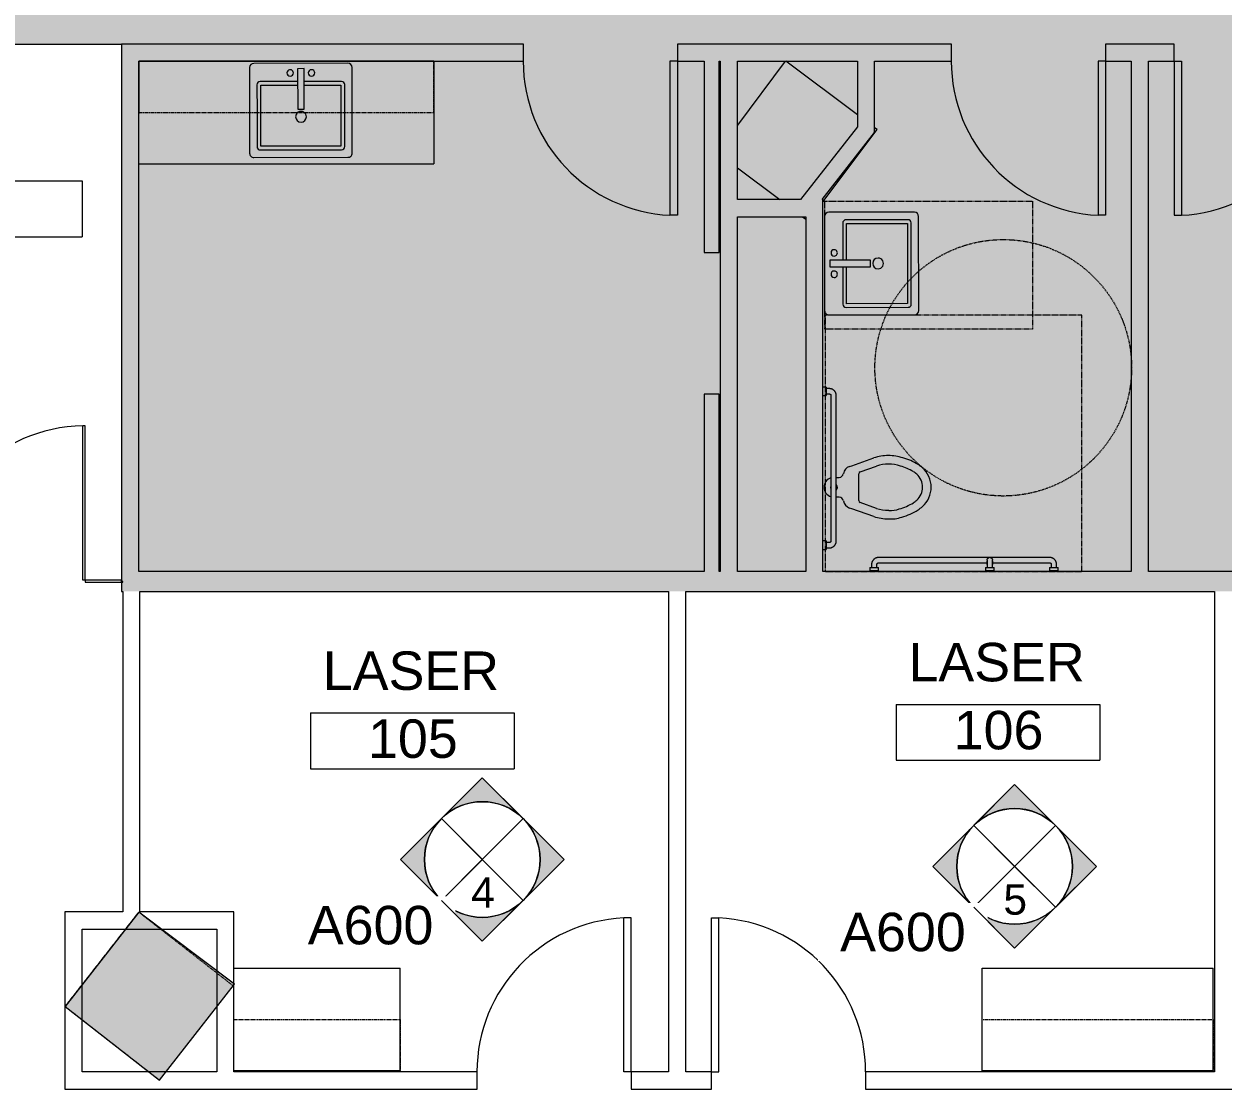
# Model space of a CAD drawing. Header units: inches. Extents: x 41 to 1584, y -595 to 378.
# Drawn here: x 1015.9 to 1296.2, y -98.4 to 150.7 of the extents above; entities that cross this region are included whole.
import ezdxf

# ---------------------------------------------------------------- set-up
doc = ezdxf.new("R2010")
doc.units = ezdxf.units.IN
doc.header["$MEASUREMENT"] = 0
for name, pattern in [('Demolished 3_16_', [0.28125, 0.1875, -0.09375]), ('Hidden 1_8_', [0.1875, 0.125, -0.0625]), ('Overhead', [0.15625, 0.09375, -0.0625])]:
    doc.linetypes.add(name, pattern=pattern)
for name, color, linetype, lineweight in [('A-AREA-IDEN', 2, 'Continuous', 20), ('A-DETL', 90, 'Continuous', 9), ('A-DETL-DEMO', 6, 'Demolished 3_16_', 9), ('A-DETL-GENF', 92, 'Continuous', 9), ('A-DETL-HDLN', 90, 'Hidden 1_8_', 9), ('A-DOOR', 31, 'Continuous', 13), ('A-WALL', 113, 'Continuous', 13), ('A-WALL-PATT', 111, 'Continuous', 13), ('G-ANNO-SYMB', 111, 'Continuous', 9), ('I-WALL', 2, 'Continuous', 13), ('new block- skin dc_dwg', 8, 'Continuous', 9), ('P-SANR-FIXT', 6, 'Continuous', 13), ('Q-CASE', 31, 'Continuous', 13), ('Q-SPCQ', 91, 'Continuous', 13), ('S-EXIST-COLS', 250, 'Continuous', 9)]:
    doc.layers.add(name, color=color, linetype=linetype, lineweight=lineweight)
doc.styles.add('Arial_1', font='arial.ttf', dxfattribs={"height": 9})
doc.styles.add('Arial_2', font='arial.ttf', dxfattribs={"height": 7.125})

# ---------------------------------------------------------------- blocks, each defined once
blk = doc.blocks.new('Single-Flush - 36_ x 84_-1510128-New Construction - Partition Plan')
at = {"layer": 'A-DOOR', "color": 7, "lineweight": 20}
for p, q in [((16.25, 2), (16.25, 38.02)), ((18, 38.02), (16.25, 38.02)), ((18, 2), (18, 38.02)), ((18, 2), (16.25, 2))]:
    blk.add_line(p, q, dxfattribs=at)
at = {"layer": 'A-DOOR', "lineweight": 9}
blk.add_arc((18, 2), 36.07, 92.7812, 180, dxfattribs=at)
blk = doc.blocks.new('Single-Flush - 36_ x 84_-1509972-New Construction - Partition Plan')
at = {"layer": 'A-DOOR', "color": 7, "lineweight": 20}
for p, q in [((16.25, -2), (16.25, -38.02)), ((18, -2), (16.25, -2)), ((18, -2), (18, -38.02)), ((18, -38.02), (16.25, -38.02))]:
    blk.add_line(p, q, dxfattribs=at)
at = {"layer": 'A-DOOR', "lineweight": 9}
blk.add_arc((18, -2), 36.07, 180, 267.2188, dxfattribs=at)
blk = doc.blocks.new('Counter Top _No Backsplash_ - Standard Counter Top-1813773-New Construction - Partition Plan')
at = {"layer": 'Q-CASE'}
for p, q in [((21.68, 0), (-34.48, 0)), ((-47.26, 0), (-47.26, -12)), ((21.68, 0), (21.68, -12)), ((-47.26, -12), (-47.26, -12.2)), ((21.68, -12), (21.68, -24)), ((-47.26, -24), (21.68, -24))]:
    blk.add_line(p, q, dxfattribs=at)
blk = doc.blocks.new('Sink-Single - 2D - Default-1642245-New Construction - Partition Plan')
at = {"layer": 'P-SANR-FIXT'}
for p, q in [((-12, -2.5), (-12, -22.5)), ((11, -1.5), (-11, -1.5)), ((12, -22.5), (12, -2.5)), ((-10.25, -4), (-10.25, -18.5)), ((9.5, -3.25), (-9.5, -3.25)), ((-9.37, -18.37), (-9.37, -4.13)), ((-9.37, -4.13), (9.38, -4.13)), ((9.38, -4.13), (9.38, -18.37)), ((10.25, -18.5), (10.25, -4)), ((0.74, -12.75), (-0.76, -12.75)), ((-0.76, -12.75), (-0.76, -22.25)), ((0.74, -22.25), (0.74, -12.75)), ((-9.5, -19.25), (-0.76, -19.25)), ((-0.76, -18.37), (-9.37, -18.37)), ((9.38, -18.37), (0.74, -18.37)), ((0.74, -19.25), (9.5, -19.25)), ((-0.76, -22.25), (0.74, -22.25)), ((-11, -23.5), (11, -23.5))]:
    blk.add_line(p, q, dxfattribs=at)
for centre, radius, start, end in [((-11, -2.5), 1, 90, 180), ((11, -2.5), 1, 0, 90), ((-9.5, -4), 0.75, 90, 180), ((9.5, -4), 0.75, 360, 90), ((-0.03, -11), 1.25, 360, 180), ((-0.03, -11), 1.25, 180, 360), ((-9.5, -18.5), 0.75, 180, 270), ((9.5, -18.5), 0.75, 270, 0), ((-2.5, -21.25), 0.75, 360, 180), ((-2.5, -21.25), 0.75, 180, 360), ((2.5, -21.25), 0.75, 360, 180), ((2.5, -21.25), 0.75, 180, 360), ((-11, -22.5), 1, 180, 270), ((11, -22.5), 1, 270, 0)]:
    blk.add_arc(centre, radius, start, end, dxfattribs=at)
blk = doc.blocks.new('Toilet - Wall-Mounted_Tankless - 2D - ADA-1642246-New Construction - Partition Plan')
at = {"layer": 'P-SANR-FIXT'}
for p, q in [((-5.04, 6.5), (-6.84, 11.63)), ((-3.6, 8.43), (-4.95, 12.28)), ((4.95, 12.28), (3.6, 8.43)), ((6.84, 11.63), (5.04, 6.5)), ((-4.86, 5.97), (-5.04, 6.5)), ((3.13, 8.09), (-3.13, 8.09)), ((5.04, 6.5), (4.86, 5.97)), ((-2.31, 2.86), (-2.31, 3.55)), ((2.31, 3.55), (2.31, 2.86))]:
    blk.add_line(p, q, dxfattribs=at)
for centre, radius, start, end in [((3.98, 15.55), 11.29, 138.7986, 145.3641), ((0, 19.04), 6, 41.2014, 138.7986), ((0, 19.04), 4, 41.2014, 138.7986), ((-3.98, 15.55), 11.29, 34.6359, 41.2014), ((5.91, 15.01), 13.2, 148.2162, 165.0374), ((5.91, 15.01), 11.2, 148.4728, 165.3873), ((3.98, 15.55), 9.29, 138.7986, 145.0594), ((-3.98, 15.55), 9.29, 34.879, 41.2014), ((-6.53, 14.47), 12.01, 14.9358, 32.1619), ((-6.53, 14.47), 14.01, 15.2447, 32.3538), ((3.12, 15.03), 10.52, 161.1646, 180), ((3.12, 15.03), 8.52, 160.7152, 180), ((-0.62, 15.56), 6.05, 355.6116, 19.4099), ((-0.62, 15.56), 8.05, 356.2246, 18.8354), ((3.12, 15.03), 10.52, 180, 198.8354), ((3.12, 15.03), 8.52, 180, 198.7802), ((-3.12, 15.03), 8.52, 341.2198, 0.4516), ((-3.12, 15.03), 10.52, 341.1646, 0), ((-3.13, 8.59), 0.5, 199.3315, 270), ((3.13, 8.59), 0.5, 270, 340.6685), ((-2.77, 6.68), 2.21, 198.973, 259.7506), ((2.77, 6.68), 2.21, 280.2494, 341.027), ((-3.35, 3.48), 1.04, 3.7919, 79.7506), ((0, 2.31), 0.811, 44.6678, 130.8729), ((3.35, 3.48), 1.04, 100.2494, 176.2081), ((0, 2.31), 2.31, 198.1086, 341.792), ((0, 2.31), 0.811, 246.3738, 287.1644)]:
    blk.add_arc(centre, radius, start, end, dxfattribs=at)
blk = doc.blocks.new('Upper Cabinet - Standard Upper Cabinet-1916725-New Construction - Partition Plan')
at = {"layer": 'Q-CASE'}
blk.add_line((21.68, 0), (-47.26, 0), dxfattribs=at)
at = {"layer": 'Q-CASE', "linetype": 'Overhead', "lineweight": 9}
for p, q in [((-47.26, 0), (-47.26, -12)), ((21.68, -12), (21.68, 0)), ((-47.26, -12), (21.68, -12))]:
    blk.add_line(p, q, dxfattribs=at)
blk = doc.blocks.new('ADA - toilet_3-piece_grab_bars - 17_ Seat Height-1912571-New Construction - Partition Plan')
at = {"layer": 'Q-SPCQ', "lineweight": 9}
for p, q in [((33.19, 56.63), (32.44, 56.63)), ((33.94, 57), (33.19, 57)), ((33.19, 55), (33.19, 57)), ((33.94, 57), (33.94, 55)), ((30.82, 55), (30.82, 15)), ((32.07, 41.61), (32.07, 55)), ((32.44, 55.37), (33.19, 55.37)), ((33.19, 55), (33.94, 55)), ((32.07, 15), (32.07, 40.38)), ((33.19, 41.62), (32.44, 41.62)), ((33.19, 41.62), (32.44, 41.62)), ((32.44, 40.38), (33.19, 40.38)), ((32.44, 40.38), (33.19, 40.38)), ((33.94, 42), (33.19, 42)), ((33.19, 40), (33.19, 42)), ((33.19, 40), (33.94, 40)), ((33.94, 42), (33.94, 40)), ((33.19, 14.63), (32.44, 14.63)), ((33.94, 15), (33.19, 15)), ((33.19, 13), (33.19, 15)), ((33.94, 15), (33.94, 13)), ((32.44, 13.38), (33.19, 13.38)), ((33.19, 13), (33.94, 13)), ((-8.68, 3.5), (-8.68, 2.75)), ((-7.43, 2.75), (-7.43, 3.5)), ((26.94, 5.12), (-7.06, 5.12)), ((-7.06, 3.87), (26.94, 3.87)), ((27.32, 3.5), (27.32, 2.75)), ((28.57, 2.75), (28.57, 3.5)), ((-9.06, 2.75), (-9.06, 2)), ((-9.06, 2.75), (-7.06, 2.75)), ((-7.06, 2), (-7.06, 2.75)), ((26.94, 2.75), (26.94, 2)), ((26.94, 2.75), (28.94, 2.75)), ((28.94, 2), (28.94, 2.75))]:
    blk.add_line(p, q, dxfattribs=at)
at = {"layer": 'Q-SPCQ', "lineweight": 9, "flags": 128}
for points in [[(32.44, 56.63), (32.38, 56.62), (32.31, 56.62), (32.25, 56.61), (32.18, 56.6), (32.12, 56.59), (32.05, 56.58), (31.99, 56.56), (31.93, 56.54), (31.87, 56.52), (31.81, 56.5), (31.75, 56.47), (31.69, 56.44), (31.63, 56.41), (31.58, 56.38), (31.52, 56.34), (31.47, 56.3), (31.42, 56.26), (31.37, 56.22), (31.32, 56.18), (31.28, 56.13), (31.23, 56.08), (31.19, 56.04), (31.15, 55.98), (31.11, 55.93), (31.07, 55.88), (31.04, 55.82), (31.01, 55.77), (30.98, 55.71), (30.95, 55.65), (30.93, 55.59), (30.9, 55.53), (30.88, 55.47), (30.87, 55.4), (30.85, 55.34), (30.84, 55.28), (30.83, 55.21), (30.82, 55.15), (30.82, 55.08), (30.82, 55.02), (30.82, 55)], [(32.07, 55), (32.07, 55.01), (32.07, 55.03), (32.07, 55.04), (32.07, 55.06), (32.07, 55.07), (32.08, 55.09), (32.08, 55.1), (32.09, 55.12), (32.09, 55.13), (32.1, 55.15), (32.1, 55.16), (32.11, 55.17), (32.12, 55.19), (32.12, 55.2), (32.13, 55.21), (32.14, 55.22), (32.15, 55.24), (32.16, 55.25), (32.17, 55.26), (32.18, 55.27), (32.19, 55.28), (32.2, 55.29), (32.21, 55.3), (32.23, 55.31), (32.24, 55.32), (32.25, 55.32), (32.26, 55.33), (32.28, 55.34), (32.29, 55.34), (32.31, 55.35), (32.32, 55.35), (32.33, 55.36), (32.35, 55.36), (32.36, 55.37), (32.38, 55.37), (32.39, 55.37), (32.41, 55.37), (32.42, 55.37), (32.44, 55.37), (32.44, 55.37)], [(30.83, 41.12), (30.83, 41.15), (30.84, 41.17), (30.85, 41.2), (30.86, 41.22), (30.87, 41.24), (30.88, 41.27), (30.89, 41.29), (30.9, 41.31), (30.91, 41.33), (30.93, 41.35), (30.94, 41.37), (30.96, 41.39), (30.97, 41.41), (30.99, 41.43), (31.01, 41.45), (31.02, 41.47), (31.04, 41.48), (31.06, 41.5), (31.08, 41.51), (31.1, 41.53), (31.12, 41.54), (31.15, 41.55), (31.17, 41.56), (31.19, 41.57), (31.21, 41.58), (31.24, 41.59), (31.26, 41.6), (31.29, 41.61), (31.31, 41.61), (31.33, 41.62), (31.36, 41.62), (31.38, 41.62), (31.41, 41.62), (31.43, 41.62), (31.44, 41.62)], [(31.44, 40.38), (31.42, 40.38), (31.39, 40.38), (31.37, 40.38), (31.34, 40.38), (31.32, 40.39), (31.29, 40.39), (31.27, 40.4), (31.24, 40.41), (31.22, 40.42), (31.2, 40.42), (31.17, 40.43), (31.15, 40.45), (31.13, 40.46), (31.11, 40.47), (31.09, 40.48), (31.07, 40.5), (31.05, 40.51), (31.03, 40.53), (31.01, 40.55), (30.99, 40.56), (30.98, 40.58), (30.96, 40.6), (30.94, 40.62), (30.93, 40.64), (30.92, 40.66), (30.9, 40.68), (30.89, 40.71), (30.88, 40.73), (30.87, 40.75), (30.86, 40.77), (30.85, 40.8), (30.84, 40.82), (30.84, 40.84), (30.83, 40.87), (30.83, 40.89)], [(31.44, 41.62), (31.44, 41.62), (31.44, 41.62), (31.45, 41.62), (31.45, 41.62), (31.46, 41.62), (31.47, 41.62)], [(32.44, 41.62), (32.4, 41.62), (32.36, 41.62), (32.32, 41.62), (32.28, 41.62), (32.24, 41.62), (32.2, 41.62), (32.16, 41.62), (32.13, 41.62), (32.09, 41.62), (32.05, 41.62), (32.02, 41.62), (31.98, 41.62), (31.94, 41.62), (31.91, 41.62), (31.88, 41.62), (31.84, 41.62), (31.81, 41.62), (31.78, 41.62), (31.75, 41.62), (31.72, 41.62), (31.7, 41.62), (31.67, 41.62), (31.65, 41.62), (31.62, 41.62), (31.6, 41.62), (31.58, 41.62), (31.56, 41.62), (31.54, 41.62), (31.52, 41.62), (31.51, 41.62), (31.5, 41.62), (31.48, 41.62), (31.47, 41.62), (31.46, 41.62), (31.46, 41.62), (31.45, 41.62), (31.45, 41.62), (31.44, 41.62), (31.44, 41.62)], [(31.47, 40.38), (31.46, 40.38), (31.46, 40.38), (31.45, 40.38), (31.45, 40.38), (31.44, 40.38), (31.44, 40.38)], [(31.44, 40.38), (31.44, 40.38), (31.44, 40.38), (31.45, 40.38), (31.45, 40.38), (31.46, 40.38), (31.47, 40.38), (31.48, 40.38), (31.49, 40.38), (31.51, 40.38), (31.52, 40.38), (31.54, 40.38), (31.55, 40.38), (31.57, 40.38), (31.59, 40.38), (31.62, 40.38), (31.64, 40.38), (31.66, 40.38), (31.69, 40.38), (31.72, 40.38), (31.74, 40.38), (31.77, 40.38), (31.8, 40.38), (31.84, 40.38), (31.87, 40.38), (31.9, 40.38), (31.93, 40.38), (31.97, 40.38), (32.01, 40.38), (32.04, 40.38), (32.08, 40.38), (32.12, 40.38), (32.15, 40.38), (32.19, 40.38), (32.23, 40.38), (32.27, 40.38), (32.31, 40.38), (32.35, 40.38), (32.39, 40.38), (32.43, 40.38), (32.44, 40.38)], [(32.44, 40.38), (32.4, 40.38), (32.36, 40.38), (32.32, 40.38), (32.28, 40.38), (32.24, 40.38), (32.2, 40.38), (32.16, 40.38), (32.13, 40.38), (32.09, 40.38), (32.05, 40.38), (32.02, 40.38), (31.98, 40.38), (31.94, 40.38), (31.91, 40.38), (31.88, 40.38), (31.84, 40.38), (31.81, 40.38), (31.78, 40.38), (31.75, 40.38), (31.72, 40.38), (31.7, 40.38), (31.67, 40.38)], [(31.69, 41.62), (31.72, 41.62), (31.74, 41.62), (31.77, 41.62), (31.8, 41.62), (31.84, 41.62), (31.87, 41.62), (31.9, 41.62), (31.93, 41.62), (31.97, 41.62), (32.01, 41.62), (32.04, 41.62), (32.08, 41.62), (32.12, 41.62), (32.15, 41.62), (32.19, 41.62), (32.23, 41.62), (32.27, 41.62), (32.31, 41.62), (32.35, 41.62), (32.39, 41.62), (32.43, 41.62), (32.44, 41.62)], [(30.82, 15), (30.82, 14.94), (30.82, 14.87), (30.83, 14.81), (30.84, 14.74), (30.85, 14.68), (30.86, 14.61), (30.88, 14.55), (30.9, 14.49), (30.92, 14.43), (30.94, 14.37), (30.97, 14.31), (31, 14.25), (31.03, 14.19), (31.06, 14.14), (31.1, 14.08), (31.14, 14.03), (31.18, 13.98), (31.22, 13.93), (31.26, 13.88), (31.31, 13.83), (31.36, 13.79), (31.41, 13.75), (31.46, 13.71), (31.51, 13.67), (31.56, 13.63), (31.62, 13.6), (31.68, 13.57), (31.73, 13.54), (31.79, 13.51), (31.85, 13.49), (31.91, 13.46), (31.98, 13.44), (32.04, 13.43), (32.1, 13.41), (32.16, 13.4), (32.23, 13.39), (32.29, 13.38), (32.36, 13.38), (32.42, 13.38), (32.44, 13.38)], [(32.44, 14.63), (32.43, 14.63), (32.41, 14.63), (32.4, 14.63), (32.38, 14.63), (32.37, 14.63), (32.35, 14.64), (32.34, 14.64), (32.32, 14.64), (32.31, 14.65), (32.3, 14.65), (32.28, 14.66), (32.27, 14.67), (32.25, 14.67), (32.24, 14.68), (32.23, 14.69), (32.22, 14.7), (32.21, 14.71), (32.19, 14.72), (32.18, 14.73), (32.17, 14.74), (32.16, 14.75), (32.15, 14.76), (32.14, 14.77), (32.13, 14.78), (32.13, 14.8), (32.12, 14.81), (32.11, 14.82), (32.1, 14.84), (32.1, 14.85), (32.09, 14.86), (32.09, 14.88), (32.08, 14.89), (32.08, 14.91), (32.07, 14.92), (32.07, 14.94), (32.07, 14.95), (32.07, 14.97), (32.07, 14.98), (32.07, 15), (32.07, 15)], [(-7.06, 5.12), (-7.12, 5.12), (-7.19, 5.12), (-7.25, 5.11), (-7.32, 5.1), (-7.38, 5.09), (-7.45, 5.08), (-7.51, 5.06), (-7.57, 5.04), (-7.63, 5.02), (-7.69, 5), (-7.75, 4.97), (-7.81, 4.94), (-7.87, 4.91), (-7.92, 4.88), (-7.98, 4.84), (-8.03, 4.8), (-8.08, 4.76), (-8.13, 4.72), (-8.18, 4.68), (-8.22, 4.63), (-8.27, 4.58), (-8.31, 4.54), (-8.35, 4.48), (-8.39, 4.43), (-8.43, 4.38), (-8.46, 4.32), (-8.49, 4.27), (-8.52, 4.21), (-8.55, 4.15), (-8.57, 4.09), (-8.6, 4.03), (-8.62, 3.97), (-8.63, 3.9), (-8.65, 3.84), (-8.66, 3.78), (-8.67, 3.71), (-8.68, 3.65), (-8.68, 3.58), (-8.68, 3.52), (-8.68, 3.5)], [(-7.43, 3.5), (-7.43, 3.51), (-7.43, 3.53), (-7.43, 3.54), (-7.43, 3.56), (-7.43, 3.57), (-7.42, 3.59), (-7.42, 3.6), (-7.41, 3.62), (-7.41, 3.63), (-7.4, 3.65), (-7.4, 3.66), (-7.39, 3.67), (-7.38, 3.69), (-7.38, 3.7), (-7.37, 3.71), (-7.36, 3.72), (-7.35, 3.74), (-7.34, 3.75), (-7.33, 3.76), (-7.32, 3.77), (-7.31, 3.78), (-7.3, 3.79), (-7.29, 3.8), (-7.27, 3.81), (-7.26, 3.82), (-7.25, 3.82), (-7.24, 3.83), (-7.22, 3.84), (-7.21, 3.84), (-7.19, 3.85), (-7.18, 3.85), (-7.17, 3.86), (-7.15, 3.86), (-7.14, 3.87), (-7.12, 3.87), (-7.11, 3.87), (-7.09, 3.87), (-7.08, 3.87), (-7.06, 3.87), (-7.06, 3.87)], [(28.57, 3.5), (28.56, 3.56), (28.56, 3.63), (28.55, 3.69), (28.55, 3.76), (28.53, 3.82), (28.52, 3.89), (28.5, 3.95), (28.48, 4.01), (28.46, 4.07), (28.44, 4.13), (28.41, 4.19), (28.38, 4.25), (28.35, 4.31), (28.32, 4.36), (28.28, 4.42), (28.24, 4.47), (28.2, 4.52), (28.16, 4.57), (28.12, 4.62), (28.07, 4.67), (28.03, 4.71), (27.98, 4.75), (27.93, 4.79), (27.87, 4.83), (27.82, 4.87), (27.76, 4.9), (27.71, 4.93), (27.65, 4.96), (27.59, 4.99), (27.53, 5.01), (27.47, 5.04), (27.41, 5.06), (27.34, 5.07), (27.28, 5.09), (27.22, 5.1), (27.15, 5.11), (27.09, 5.12), (27.02, 5.12), (26.96, 5.12), (26.94, 5.12)], [(26.94, 3.87), (26.96, 3.87), (26.97, 3.87), (26.99, 3.87), (27, 3.87), (27.02, 3.87), (27.03, 3.86), (27.04, 3.86), (27.06, 3.86), (27.07, 3.85), (27.09, 3.85), (27.1, 3.84), (27.11, 3.83), (27.13, 3.83), (27.14, 3.82), (27.15, 3.81), (27.17, 3.8), (27.18, 3.79), (27.19, 3.78), (27.2, 3.77), (27.21, 3.76), (27.22, 3.75), (27.23, 3.74), (27.24, 3.73), (27.25, 3.72), (27.26, 3.7), (27.26, 3.69), (27.27, 3.68), (27.28, 3.66), (27.28, 3.65), (27.29, 3.64), (27.3, 3.62), (27.3, 3.61), (27.3, 3.59), (27.31, 3.58), (27.31, 3.56), (27.31, 3.55), (27.31, 3.53), (27.32, 3.52), (27.32, 3.5), (27.32, 3.5)]]:
    blk.add_lwpolyline(points, dxfattribs=at)
blk = doc.blocks.new('Sink-Single - 2D - Default-V6-New Construction - Partition Plan')
at = {"layer": 'P-SANR-FIXT'}
for p, q in [((-12, -2.5), (-12, -11.97)), ((11, -1.5), (-11, -1.5)), ((12, -12), (12, -2.5)), ((-10.25, -4), (-10.25, -11.98)), ((9.5, -3.25), (-9.5, -3.25)), ((-9.37, -11.98), (-9.37, -4.13)), ((-9.37, -4.13), (9.38, -4.13)), ((9.38, -4.13), (9.38, -12)), ((10.25, -12), (10.25, -4)), ((-12, -11.97), (-12, -22.5)), ((-10.25, -11.98), (-10.25, -18.5)), ((-9.37, -18.37), (-9.37, -11.98)), ((0.74, -12.75), (-0.76, -12.75)), ((-0.76, -12.75), (-0.76, -22.25)), ((0.74, -22.25), (0.74, -12.75)), ((9.38, -12), (9.38, -18.37)), ((10.25, -18.5), (10.25, -12)), ((12, -22.5), (12, -12)), ((-9.5, -19.25), (-0.76, -19.25)), ((-0.76, -18.37), (-9.37, -18.37)), ((9.38, -18.37), (0.74, -18.37)), ((0.74, -19.25), (9.5, -19.25)), ((-0.76, -22.25), (0.74, -22.25)), ((-11, -23.5), (11, -23.5))]:
    blk.add_line(p, q, dxfattribs=at)
for centre, radius, start, end in [((-11, -2.5), 1, 135, 180), ((-11, -2.5), 1, 90, 135), ((11, -2.5), 1, 45, 90), ((11, -2.5), 1, 0, 45), ((-9.5, -4), 0.75, 90, 180), ((9.5, -4), 0.75, 45, 90), ((9.5, -4), 0.75, 360, 45), ((-0.03, -11), 1.25, 360, 180), ((-0.03, -11), 1.25, 180, 236.2366), ((-0.03, -11), 1.25, 324, 0), ((-0.03, -11), 1.25, 236.2366, 303.6447), ((-0.03, -11), 1.25, 303.6447, 324), ((-9.5, -18.5), 0.75, 180, 270), ((9.5, -18.5), 0.75, 270, 0), ((-2.5, -21.25), 0.75, 135, 180), ((-2.5, -21.25), 0.75, 180, 225), ((-2.5, -21.25), 0.75, 90, 135), ((-2.5, -21.25), 0.75, 225, 270), ((-2.5, -21.25), 0.75, 45, 90), ((-2.5, -21.25), 0.75, 270, 315), ((-2.5, -21.25), 0.75, 360, 45), ((-2.5, -21.25), 0.75, 315, 0), ((2.5, -21.25), 0.75, 90, 180), ((2.5, -21.25), 0.75, 180, 315), ((2.5, -21.25), 0.75, 360, 90), ((2.5, -21.25), 0.75, 315, 0), ((-11, -22.5), 1, 180, 270), ((11, -22.5), 1, 270, 0)]:
    blk.add_arc(centre, radius, start, end, dxfattribs=at)
blk = doc.blocks.new('new block- skin dc_dwg-1925045-New Construction - Partition Plan')
at = {"layer": 'S-EXIST-COLS'}
for p, q in [((2424.64, 1491.75), (2413.44, 1476.8)), ((2441.5, 1479.18), (2424.73, 1491.75)), ((2433.44, 1458.88), (2446.08, 1475.75)), ((2446.08, 1475.75), (2445.5, 1476.18)), ((2409.44, 1471.47), (2409.19, 1471.13)), ((2409.19, 1469.97), (2409.44, 1469.78)), ((2413.44, 1466.78), (2423.32, 1459.37)), ((2428.66, 1455.37), (2429.44, 1454.79))]:
    blk.add_line(p, q, dxfattribs=at)
blk = doc.blocks.new('Single-Glass - No Frame - 36_ x 96_-1971402-New Construction - Partition Plan')
at = {"layer": 'A-DOOR', "color": 7, "lineweight": 20}
for p, q in [((17.5, 0.25), (17.5, 36.31)), ((18, 36.31), (17.5, 36.31)), ((18, 0.25), (18, 36.31)), ((18, 0.25), (17.5, 0.25))]:
    blk.add_line(p, q, dxfattribs=at)
at = {"layer": 'A-DOOR', "lineweight": 9}
blk.add_arc((18, 0.25), 36.07, 90.7943, 180, dxfattribs=at)
blk = doc.blocks.new('Single-Flush - 36_ x 96_-1934609-New Construction - Partition Plan')
at = {"layer": 'A-DOOR', "color": 7, "lineweight": 20}
for p, q in [((16.25, -2), (16.25, -38.02)), ((18, -2), (16.25, -2)), ((18, -2), (18, -38.02)), ((18, -38.02), (16.25, -38.02))]:
    blk.add_line(p, q, dxfattribs=at)
at = {"layer": 'A-DOOR', "lineweight": 9}
blk.add_arc((18, -2), 36.07, 180, 267.2188, dxfattribs=at)
blk = doc.blocks.new('Single-Flush - 36_ x 96_-1939474-New Construction - Partition Plan')
at = {"layer": 'A-DOOR', "color": 7, "lineweight": 20}
for p, q in [((16.25, 2), (16.25, 38.02)), ((18, 38.02), (16.25, 38.02)), ((18, 2), (18, 38.02)), ((18, 2), (16.25, 2))]:
    blk.add_line(p, q, dxfattribs=at)
at = {"layer": 'A-DOOR', "lineweight": 9}
blk.add_arc((18, 2), 36.07, 92.7812, 180, dxfattribs=at)
blk = doc.blocks.new('Upper Cabinet - Standard Upper Cabinet-2071704-New Construction - Partition Plan')
at = {"layer": 'Q-CASE', "linetype": 'Overhead', "lineweight": 9}
for p, q in [((-47.26, 12), (6.74, 12)), ((-47.26, 0), (-47.26, 12)), ((6.74, 12), (6.74, 0))]:
    blk.add_line(p, q, dxfattribs=at)
at = {"layer": 'Q-CASE'}
blk.add_line((6.74, 0), (-47.26, 0), dxfattribs=at)
blk = doc.blocks.new('Counter Top _No Backsplash_ - Standard Counter Top-2071705-New Construction - Partition Plan')
at = {"layer": 'Q-CASE'}
for p, q in [((-47.26, 12), (-47.26, 24)), ((-47.26, 24), (6.74, 24)), ((6.74, 12), (6.74, 24)), ((-47.26, 0), (-47.26, 12)), ((6.74, 0), (6.74, 12)), ((6.74, 0), (-47.26, 0))]:
    blk.add_line(p, q, dxfattribs=at)
blk = doc.blocks.new('Upper Cabinet - Standard Upper Cabinet-2072145-New Construction - Partition Plan')
at = {"layer": 'Q-CASE', "linetype": 'Overhead', "lineweight": 9}
for p, q in [((-47.26, 12), (-8.41, 12)), ((-47.26, 0), (-47.26, 12)), ((-8.41, 12), (-8.41, 0))]:
    blk.add_line(p, q, dxfattribs=at)
at = {"layer": 'Q-CASE'}
blk.add_line((-8.41, 0), (-47.26, 0), dxfattribs=at)
blk = doc.blocks.new('Counter Top _No Backsplash_ - Standard Counter Top-2072119-New Construction - Partition Plan')
at = {"layer": 'Q-CASE'}
for p, q in [((-47.26, 24), (-8.41, 24)), ((-8.41, 12), (-8.41, 24)), ((-8.41, 0), (-8.41, 12)), ((-8.41, 0), (-47.26, 0))]:
    blk.add_line(p, q, dxfattribs=at)
blk = doc.blocks.new('Elevation - Interiors-59324-New Construction - Partition Plan')
at = {"layer": 'G-ANNO-SYMB'}
h = blk.add_hatch(color=256, dxfattribs=at)
edge = h.paths.add_edge_path(flags=0)
edge.add_line((-0.0996, 0.0996), (0, 0.1992))
edge.add_line((0, 0.1992), (0.0996, 0.0996))
edge.add_arc((0, 0), 0.1409, 45, 135)
h = blk.add_hatch(color=256, dxfattribs=at)
edge = h.paths.add_edge_path(flags=0)
edge.add_line((-0.1992, 0), (-0.0996, 0.0996))
edge.add_arc((0, 0), 0.1409, 135, 225)
edge.add_line((-0.0996, -0.0996), (-0.1992, 0))
h = blk.add_hatch(color=256, dxfattribs=at)
edge = h.paths.add_edge_path(flags=0)
edge.add_line((0.1992, 0), (0.0996, -0.0996))
edge.add_arc((0, 0), 0.1409, 315, 405)
edge.add_line((0.0996, 0.0996), (0.1992, 0))
h = blk.add_hatch(color=256, dxfattribs=at)
edge = h.paths.add_edge_path(flags=0)
edge.add_arc((0, 0), 0.1409, 225, 315)
edge.add_line((0.0996, -0.0996), (0, -0.1992))
edge.add_line((0, -0.1992), (-0.0996, -0.0996))
for p, q in [((0, 0.1992), (-0.1992, 0)), ((0, 0.1992), (-0.0996, 0.0996)), ((0.1992, 0), (0, 0.1992)), ((0.0996, 0.0996), (0, 0.1992)), ((-0.0996, 0.0996), (-0.1992, 0)), ((-0.0996, 0.0996), (0.0996, -0.0996)), ((0.0996, 0.0996), (-0.0996, -0.0996)), ((0, 0), (-0.0996, 0.0996)), ((-0.0996, 0.0996), (0, 0)), ((0.0996, 0.0996), (0, 0)), ((0, 0), (0.0996, 0.0996)), ((0.1992, 0), (0.0996, 0.0996)), ((0, -0.1992), (0.1992, 0)), ((-0.1992, 0), (0, -0.1992)), ((-0.1992, 0), (-0.0996, -0.0996)), ((-0.0996, -0.0996), (0, 0)), ((0, 0), (-0.0996, -0.0996)), ((0, 0), (0.0996, -0.0996)), ((0.0996, -0.0996), (0, 0)), ((0.0996, -0.0996), (0.1992, 0)), ((-0.0996, -0.0996), (0, -0.1992)), ((0, -0.1992), (0.0996, -0.0996))]:
    blk.add_line(p, q, dxfattribs=at)
blk.add_circle((0, 0), 0.1409, dxfattribs=at)
for start, end in [(45, 135), (45, 135), (135, 225), (135, 225), (315, 45), (315, 45), (225, 315), (225, 315)]:
    blk.add_arc((0, 0), 0.1409, start, end, dxfattribs=at)
blk = doc.blocks.new('Elevation - Triangle - 51_256_-58624-New Construction - Partition Plan')
at = {"layer": 'G-ANNO-SYMB'}
for p, q in [((0, 0.0996), (-0.0996, 0)), ((0.0996, 0), (0, 0.0996))]:
    blk.add_line(p, q, dxfattribs=at)
blk = doc.blocks.new('FORM Room Tag - Name _ Number-61107-New Construction - Partition Plan')
at = {"layer": 'A-AREA-IDEN'}
for p, q in [((-0.2444, -0.0231), (-0.2444, -0.1589)), ((-0.2444, -0.0231), (0.2515, -0.0231)), ((0.2515, -0.0231), (0.2515, -0.1589)), ((-0.2444, -0.1589), (0.2515, -0.1589))]:
    blk.add_line(p, q, dxfattribs=at)
blk = doc.blocks.new('FORM Room Tag - Number Only-61115-New Construction - Partition Plan')
at = {"layer": 'A-AREA-IDEN'}
for p, q in [((-0.2444, -0.0231), (-0.2444, -0.1589)), ((-0.2444, -0.0231), (0.2515, -0.0231)), ((0.2515, -0.0231), (0.2515, -0.1589)), ((-0.2444, -0.1589), (0.2515, -0.1589))]:
    blk.add_line(p, q, dxfattribs=at)

msp = doc.modelspace()

# ---------------------------------------------------------------- hatches: boundary and pattern name
at = {"layer": 'A-DETL-GENF'}
h = msp.add_hatch(color=254, dxfattribs=at)
h.paths.add_polyline_path([(1391.56, 18.59), (1550.03, 18.59), (1546.24, 34.3), (1541.78, 50.51), (1537.22, 65.34), (1532, 80.64), (1526.31, 95.77), (1520.17, 110.72), (1513.56, 125.47), (1506.51, 140.02), (1499.01, 154.34), (1491.07, 168.42), (1482.71, 182.25), (1476.82, 191.35), (1462.37, 181.96), (1410.72, 181.96), (1410.72, 210.41), (1414.72, 210.41), (1414.72, 185.96), (1461.18, 185.96), (1474.65, 194.71), (1473.92, 195.82), (1464.72, 209.12), (1455.12, 222.12), (1445.13, 234.82), (1434.75, 247.21), (1423.99, 259.28), (1412.86, 271.01), (1401.39, 282.39), (1389.56, 293.41), (1377.41, 304.07), (1370.57, 309.7), (1367.63, 305.79), (1333.38, 305.79), (1333.38, 210.41), (1374.72, 210.41), (1374.72, 206.41), (1337.38, 206.41), (1337.38, 187.91), (1333.38, 187.91), (1333.38, 206.41), (1323.72, 206.41), (1323.72, 210.41), (1329.38, 210.41), (1329.38, 321.4), (1329.63, 321.22), (1339.06, 333.73), (1286.93, 373.01), (546.72, 373.01), (546.72, 333.98), (776.88, 333.98), (776.88, 329.98), (770.72, 329.98), (770.72, 210.41), (776.88, 210.41), (776.88, 206.41), (696.72, 206.41), (696.72, 210.41), (766.72, 210.41), (766.72, 329.98), (654.47, 329.98), (654.47, 292.38), (650.97, 292.38), (650.97, 329.98), (650.72, 329.98), (650.72, 210.41), (650.97, 210.41), (650.97, 256.38), (654.47, 256.38), (654.47, 210.41), (660.72, 210.41), (660.72, 206.41), (637.72, 206.41), (637.72, 210.41), (642.97, 210.41), (642.97, 256.38), (646.47, 256.38), (646.47, 210.41), (646.72, 210.41), (646.72, 329.98), (646.47, 329.98), (646.47, 292.38), (642.97, 292.38), (642.97, 329.98), (546.72, 329.98), (546.72, 183.41), (582.72, 183.41), (582.72, 210.41), (601.72, 210.41), (601.72, 206.41), (586.72, 206.41), (586.72, 145.96), (619.72, 145.96), (619.72, 141.96), (582.72, 141.96), (582.72, 168.96), (546.72, 168.96), (546.72, 22.57), (662.97, 22.57), (662.97, 64.42), (666.47, 64.42), (666.47, 22.57), (666.72, 22.57), (666.72, 141.96), (666.47, 141.96), (666.47, 100.11), (662.97, 100.11), (662.97, 141.96), (655.72, 141.96), (655.72, 145.96), (676.72, 145.96), (676.72, 141.96), (670.72, 141.96), (670.72, 22.57), (783.97, 22.57), (783.97, 64.11), (787.47, 64.11), (787.47, 22.57), (787.72, 22.57), (787.72, 99.65), (787.47, 99.84), (787.47, 98.7), (783.97, 98.7), (783.97, 102.47), (768.72, 113.96), (768.72, 141.96), (712.72, 141.96), (712.72, 145.96), (868.72, 145.96), (868.72, 141.96), (806.22, 141.96), (806.22, 120.9), (791.72, 101.64), (791.72, 22.57), (910.97, 22.57), (910.97, 64.11), (914.47, 64.11), (914.47, 22.57), (914.72, 22.57), (914.72, 141.96), (914.47, 141.96), (914.47, 98.11), (910.97, 98.11), (910.97, 141.96), (904.72, 141.96), (904.72, 145.96), (1132.65, 145.96), (1132.65, 141.96), (1042.72, 141.96), (1042.72, 22.57), (1174.9, 22.57), (1174.9, 64.11), (1178.4, 64.11), (1178.4, 22.57), (1178.65, 22.57), (1178.65, 141.96), (1178.4, 141.96), (1178.4, 97.22), (1174.9, 97.22), (1174.9, 141.96), (1168.65, 141.96), (1168.65, 145.96), (1232.72, 145.96), (1232.72, 141.96), (1214.72, 141.96), (1214.72, 125.28), (1202.65, 109.84), (1202.65, 22.57), (1274.72, 22.57), (1274.72, 141.96), (1268.72, 141.96), (1268.72, 145.96), (1284.72, 145.96), (1284.72, 141.96), (1278.72, 141.96), (1278.72, 22.57), (1390.92, 22.57), (1406.9, 27.46), (1406.9, 64.11), (1410.4, 64.11), (1410.4, 28.53), (1410.72, 28.63), (1410.72, 141.96), (1410.65, 141.96), (1410.65, 98.11), (1406.65, 98.11), (1406.65, 141.96), (1320.72, 141.96), (1320.72, 145.96), (1333.38, 145.96), (1333.38, 151.91), (1337.38, 151.91), (1337.38, 145.96), (1414.72, 145.96), (1414.72, 43.76), (1450.72, 43.76), (1450.72, 39.76), (1414.72, 39.76), (1414.72, 29.85), (1446.72, 39.63), (1446.72, 35.45), (1401.39, 21.59)], flags=0)
h.paths.add_polyline_path([(1185.76, 22.57), (1198.65, 22.57), (1198.65, 105.58), (1182.65, 105.58), (1182.65, 22.57)], flags=0)
h.paths.add_polyline_path([(788.51, 104.05), (802.22, 122.24), (802.22, 141.96), (772.72, 141.96), (772.72, 115.96), (787.72, 104.66)], flags=0)
h.paths.add_polyline_path([(1197.37, 109.58), (1210.72, 126.65), (1210.72, 141.96), (1182.65, 141.96), (1182.65, 109.58)], flags=0)
h.paths.add_polyline_path([(580.9, 172.96), (582.72, 172.96), (582.72, 179.41), (546.72, 179.41), (546.72, 172.96)], flags=0)
h.paths.add_polyline_path([(1182.65, 206.41), (1160.82, 206.41), (1160.82, 210.41), (1223.84, 210.41), (1223.84, 318.54), (1114.82, 318.54), (1114.82, 210.41), (1124.82, 210.41), (1124.82, 206.41), (1104.82, 206.41), (1104.82, 210.41), (1110.82, 210.41), (1110.82, 318.54), (1035.09, 318.54), (1035.09, 210.41), (1068.82, 210.41), (1068.82, 206.41), (1031.09, 206.41), (1031.09, 329.98), (1025.09, 329.98), (1025.09, 333.98), (1031.09, 333.98), (1031.09, 372.02), (1035.09, 372.02), (1035.09, 322.54), (1227.84, 322.54), (1227.84, 210.41), (1287.72, 210.41), (1287.72, 206.41), (1210.72, 206.41)], flags=0)
h.paths.add_polyline_path([(967.09, 206.41), (901.72, 206.41), (901.72, 210.41), (943.09, 210.41), (943.09, 299.45), (919.09, 299.45), (919.09, 329.98), (859.72, 329.98), (859.72, 210.41), (865.72, 210.41), (865.72, 206.41), (812.88, 206.41), (812.88, 210.41), (855.72, 210.41), (855.72, 329.98), (812.88, 329.98), (812.88, 333.98), (989.09, 333.98), (989.09, 329.98), (971.09, 329.98), (971.09, 284.45), (967.09, 284.45), (967.09, 299.45), (947.09, 299.45), (947.09, 210.41), (967.09, 210.41), (967.09, 224.45), (971.09, 224.45), (971.09, 206.41)], flags=0)
h.paths.add_polyline_path([(947.09, 303.45), (967.09, 303.45), (967.09, 329.98), (923.09, 329.98), (923.09, 303.45), (943.09, 303.45)], flags=0)
h.paths.add_polyline_path([(1352.15, 309.79), (1365.64, 309.79), (1367.48, 312.24), (1364.25, 314.87), (1358.84, 319.05), (1351.86, 309.79)], flags=0)
h.paths.add_polyline_path([(1335.24, 309.79), (1344.8, 309.79), (1333.38, 318.39), (1333.38, 309.79)], flags=0)
h.paths.add_polyline_path([(1348.52, 312), (1355.68, 321.5), (1351.44, 324.74), (1342.3, 331.38), (1335.24, 322), (1347.78, 312.55)], flags=0)
h = msp.add_hatch(color=57, dxfattribs=at)
h.paths.add_polyline_path([(1033.02, -342.38), (1058.89, -342.38), (1058.89, -306.38), (1032.89, -306.38), (1032.89, -342.38)], flags=0)
h.paths.add_polyline_path([(754.89, -340.59), (757.89, -340.59), (757.89, -313.59), (708.72, -313.59), (708.72, -340.59), (743.64, -340.59)], flags=0)
h.paths.add_polyline_path([(1286.88, -192.04), (1294.77, -167.77), (1296.67, -168.38), (1303.07, -148.68), (1275.58, -139.51), (1261.36, -183.26), (1277.89, -188.95)], flags=0)
h.paths.add_polyline_path([(1047.54, -96.35), (1065.08, -73.91), (1042.72, -57.05), (1025.48, -79.12), (1047.32, -96.18)], flags=0)
h.paths.add_polyline_path([(731.64, -90.59), (734.72, -90.59), (734.72, -54.05), (707.72, -54.05), (707.72, -90.59), (724.28, -90.59)], flags=0)
at = {"layer": 'A-WALL-PATT'}
h = msp.add_hatch(color=8, dxfattribs=at)
h.paths.add_polyline_path([(1402.86, 141.96), (1410.72, 141.96), (1410.72, 145.96), (1320.72, 145.96), (1320.72, 141.96), (1357.38, 141.96)], flags=0)
h.paths.add_polyline_path([(1268.72, 141.96), (1284.72, 141.96), (1284.72, 145.96), (1268.72, 145.96)], flags=0)
h.paths.add_polyline_path([(1229.18, 141.96), (1232.72, 141.96), (1232.72, 145.96), (1168.65, 145.96), (1168.65, 141.96), (1227.84, 141.96)], flags=0)
h.paths.add_polyline_path([(1038.72, 141.96), (1132.65, 141.96), (1132.65, 145.96), (1038.72, 145.96)], flags=0)
for points in [[(1042.72, 22.57), (1042.72, 141.96), (1038.72, 141.96), (1038.72, 22.57)], [(1178.4, 97.22), (1178.4, 141.96), (1174.9, 141.96), (1174.9, 97.22)], [(1178.65, 105.58), (1182.65, 105.58), (1182.65, 141.96), (1178.65, 141.96), (1178.65, 129.76)], [(1210.72, 120.16), (1214.72, 125.28), (1214.72, 141.96), (1210.72, 141.96), (1210.72, 125.28)], [(1278.72, 22.57), (1278.72, 141.96), (1274.72, 141.96), (1274.72, 22.57)], [(1198.65, 109.58), (1202.45, 109.58), (1210.72, 120.16), (1210.72, 126.65), (1197.37, 109.58)], [(1198.65, 105.58), (1199.33, 105.58), (1202.45, 109.58), (1182.65, 109.58), (1182.65, 105.58), (1197.37, 105.58)], [(1202.65, 22.57), (1202.65, 109.84), (1199.33, 105.58), (1198.65, 105.58), (1198.65, 22.57)], [(1178.65, 22.57), (1182.65, 22.57), (1182.65, 105.58), (1178.65, 105.58), (1178.65, 68.95)], [(1178.4, 22.57), (1178.4, 64.11), (1174.9, 64.11), (1174.9, 22.57)], [(1207.47, 17.95), (1389.47, 17.95), (1390.92, 22.57), (1038.69, 22.57), (1038.72, 20.26), (1038.85, 20.17), (1038.85, 20.09), (1038.69, 20.09), (1038.72, 17.95), (1185.76, 17.95)]]:
    msp.add_hatch(color=8, dxfattribs=at).paths.add_polyline_path(points, flags=0)

# ---------------------------------------------------------------- linework, layer by layer
at = {"layer": 'A-DETL', "lineweight": 13}
for p, q in [((971.09, 145.96), (1038.72, 145.96)), ((1042.72, -57.05), (1025.48, -79.12)), ((1065.08, -73.91), (1042.72, -57.05)), ((1047.54, -96.35), (1065.08, -73.91)), ((1025.48, -79.12), (1047.54, -96.35))]:
    msp.add_line(p, q, dxfattribs=at)
at = {"layer": 'A-DETL-DEMO'}
for p, q in [((1042.71, -57.05), (1025.48, -79.12)), ((1064.78, -74.29), (1042.71, -57.05)), ((1047.54, -96.35), (1064.78, -74.29)), ((1025.48, -79.12), (1047.54, -96.35))]:
    msp.add_line(p, q, dxfattribs=at)
at = {"layer": 'A-DETL-HDLN'}
for p, q in [((1202.65, 109.26), (1251.65, 109.26)), ((1203.01, 109.26), (1203.01, 79.26)), ((1251.65, 109.26), (1251.65, 79.26)), ((1203.15, 82.57), (1203.15, 22.57)), ((1263.15, 82.57), (1203.15, 82.57)), ((1203.15, 82.57), (1203.15, 22.57)), ((1263.15, 22.57), (1263.15, 82.57)), ((1251.65, 79.26), (1203.01, 79.26)), ((1203.15, 22.57), (1246.65, 22.57)), ((1203.15, 22.57), (1263.15, 22.57))]:
    msp.add_line(p, q, dxfattribs=at)
msp.add_circle((1244.8, 70.26), 30, dxfattribs=at)
at = {"layer": 'A-WALL', "color": 7, "lineweight": 20}
for p, q in [((1038.72, 145.96), (1038.72, 22.57)), ((1132.65, 145.96), (1038.72, 145.96)), ((1132.65, 141.96), (1132.65, 145.96)), ((1232.72, 145.96), (1168.65, 145.96)), ((1168.65, 145.96), (1168.65, 141.96)), ((1232.72, 141.96), (1232.72, 145.96)), ((1284.72, 145.96), (1268.72, 145.96)), ((1268.72, 145.96), (1268.72, 141.96)), ((1284.72, 141.96), (1284.72, 145.96)), ((1042.72, 22.57), (1042.72, 141.96)), ((1042.72, 141.96), (1132.65, 141.96)), ((1168.65, 141.96), (1174.9, 141.96)), ((1178.4, 141.96), (1178.65, 141.96)), ((1178.65, 141.96), (1178.65, 22.57)), ((1182.65, 109.58), (1182.65, 141.96)), ((1182.65, 141.96), (1210.72, 141.96)), ((1210.72, 141.96), (1210.72, 126.65)), ((1214.72, 125.28), (1214.72, 141.96)), ((1214.72, 141.96), (1232.72, 141.96)), ((1268.72, 141.96), (1274.72, 141.96)), ((1274.72, 141.96), (1274.72, 22.57)), ((1278.72, 22.57), (1278.72, 141.96)), ((1278.72, 141.96), (1284.72, 141.96)), ((1210.72, 126.65), (1197.37, 109.58)), ((1202.45, 109.58), (1214.72, 125.28)), ((1197.37, 109.58), (1182.65, 109.58)), ((1202.65, 22.57), (1202.65, 109.84)), ((1182.65, 105.58), (1198.65, 105.58)), ((1182.65, 22.57), (1182.65, 105.58)), ((1198.65, 105.58), (1198.65, 22.57)), ((1038.97, 17.95), (1038.97, -57.03)), ((1042.97, -57.03), (1042.97, 17.95)), ((1166.57, 17.95), (1166.57, -94.45)), ((1170.57, -94.45), (1170.57, 17.95)), ((1294.18, 17.95), (1294.18, -94.45)), ((1038.97, -57.03), (1025.47, -57.03)), ((1025.47, -57.03), (1025.47, -98.45)), ((1064.97, -57.03), (1042.97, -57.03)), ((1064.97, -94.45), (1064.97, -57.03)), ((1029.47, -61.03), (1060.97, -61.03)), ((1029.47, -94.45), (1029.47, -61.03)), ((1060.97, -61.03), (1060.97, -94.45)), ((1060.97, -94.45), (1029.47, -94.45)), ((1121.84, -94.45), (1064.97, -94.45)), ((1121.84, -98.45), (1121.84, -94.45)), ((1166.57, -94.45), (1157.84, -94.45)), ((1157.84, -94.45), (1157.84, -98.45)), ((1176.57, -94.45), (1170.57, -94.45)), ((1176.57, -98.45), (1176.57, -94.45)), ((1294.18, -94.45), (1212.57, -94.45)), ((1212.57, -94.45), (1212.57, -98.45)), ((1025.47, -98.45), (1121.84, -98.45)), ((1157.84, -98.45), (1176.57, -98.45)), ((1212.57, -98.45), (1380.78, -98.45))]:
    msp.add_line(p, q, dxfattribs=at)
at = {"layer": 'I-WALL', "color": 7, "lineweight": 20}
for p, q in [((1174.9, 141.96), (1174.9, 97.22)), ((1178.4, 97.22), (1178.4, 141.96)), ((1174.9, 97.22), (1178.4, 97.22)), ((1174.9, 64.11), (1174.9, 22.57)), ((1178.4, 64.11), (1174.9, 64.11)), ((1178.4, 22.57), (1178.4, 64.11)), ((1038.72, 22.57), (1038.69, 22.57)), ((1038.69, 22.57), (1038.69, 17.95)), ((1174.9, 22.57), (1042.72, 22.57)), ((1178.65, 22.57), (1178.4, 22.57)), ((1198.65, 22.57), (1182.65, 22.57)), ((1274.72, 22.57), (1202.65, 22.57)), ((1390.92, 22.57), (1278.72, 22.57)), ((1038.72, 20.59), (1030.16, 20.59)), ((1030.16, 20.59), (1030.16, 20.09)), ((1030.16, 20.09), (1038.97, 20.09)), ((1038.72, 20.26), (1038.72, 20.59)), ((1038.97, 20.26), (1038.72, 20.26)), ((1038.97, 20.09), (1038.97, 20.26)), ((1038.69, 17.95), (1038.97, 17.95)), ((1042.97, 17.95), (1166.57, 17.95)), ((1170.57, 17.95), (1294.18, 17.95))]:
    msp.add_line(p, q, dxfattribs=at)

# ---------------------------------------------------------------- block references
at = {"layer": 'A-AREA-IDEN', "xscale": 95.99999999999994, "yscale": 95.99999999999994, "zscale": 95.99999999999994}
for name, p in [('FORM Room Tag - Number Only-61115-New Construction - Partition Plan', (1005.33, 116.17)), ('FORM Room Tag - Name _ Number-61107-New Construction - Partition Plan', (1106.32, -8.27)), ('FORM Room Tag - Name _ Number-61107-New Construction - Partition Plan', (1243.24, -6.27))]:
    msp.add_blockref(name, p, dxfattribs=at)
at = {"layer": 'A-DOOR'}
for name, p in [('Single-Flush - 36_ x 84_-1509972-New Construction - Partition Plan', (1150.65, 143.96)), ('Single-Flush - 36_ x 84_-1509972-New Construction - Partition Plan', (1250.72, 143.96)), ('Single-Glass - No Frame - 36_ x 96_-1971402-New Construction - Partition Plan', (1012.16, 20.34)), ('Single-Flush - 36_ x 96_-1939474-New Construction - Partition Plan', (1139.84, -96.45))]:
    msp.add_blockref(name, p, dxfattribs=at)
at = {"layer": 'A-DOOR', "rotation": 180}
for name, p in [('Single-Flush - 36_ x 84_-1510128-New Construction - Partition Plan', (1302.72, 143.96)), ('Single-Flush - 36_ x 96_-1934609-New Construction - Partition Plan', (1194.57, -96.45))]:
    msp.add_blockref(name, p, dxfattribs=at)
at = {"layer": 'G-ANNO-SYMB', "xscale": 95.99999999999994, "yscale": 95.99999999999994, "zscale": 95.99999999999994}
for p in [(1123.02, -44.76), (1247.46, -46.37)]:
    msp.add_blockref('Elevation - Interiors-59324-New Construction - Partition Plan', p, dxfattribs=at)
at = {"layer": 'new block- skin dc_dwg', "color": 250}
msp.add_blockref('new block- skin dc_dwg-1925045-New Construction - Partition Plan', (-1230.78, -1349.79), dxfattribs=at)
at = {"layer": 'P-SANR-FIXT'}
for name, p, rotation in [('Sink-Single - 2D - Default-V6-New Construction - Partition Plan', (1080.63, 117.97), 180.0651075102009), ('Sink-Single - 2D - Default-1642245-New Construction - Partition Plan', (1226.54, 94.65), 270.0516587875395), ('ADA - toilet_3-piece_grab_bars - 17_ Seat Height-1912571-New Construction - Partition Plan', (1200.65, 56.7), 269.9999999999999), ('Toilet - Wall-Mounted_Tankless - 2D - ADA-1642246-New Construction - Partition Plan', (1202.92, 42.31), 270.0516587875379)]:
    msp.add_blockref(name, p, dxfattribs=dict(at, rotation=rotation))
at = {"layer": 'Q-CASE'}
for name, p in [('Counter Top _No Backsplash_ - Standard Counter Top-1813773-New Construction - Partition Plan', (1089.98, 141.96)), ('Upper Cabinet - Standard Upper Cabinet-1916725-New Construction - Partition Plan', (1089.98, 141.96)), ('Counter Top _No Backsplash_ - Standard Counter Top-2072119-New Construction - Partition Plan', (1112.23, -94.2)), ('Counter Top _No Backsplash_ - Standard Counter Top-2071705-New Construction - Partition Plan', (1287.14, -94.2)), ('Upper Cabinet - Standard Upper Cabinet-2072145-New Construction - Partition Plan', (1112.23, -94.2)), ('Upper Cabinet - Standard Upper Cabinet-2071704-New Construction - Partition Plan', (1287.14, -94.2))]:
    msp.add_blockref(name, p, dxfattribs=at)

# ---------------------------------------------------------------- texts
at = {"layer": 'A-AREA-IDEN', "lineweight": 9, "char_height": 9, "attachment_point": 2, "line_spacing_factor": 0.941778, "style": 'Arial_1'}
for s, insert, width in [('LASER', (1243.25, 5.91), 49.2534), ('LASER', (1106.34, 3.91), 49.2534), ('106', (1243.71, -9.99), 25.1225), ('105', (1106.8, -11.99), 25.1225)]:
    msp.add_mtext(s, dxfattribs=dict(at, insert=insert, width=width))
at = {"layer": 'G-ANNO-SYMB', "char_height": 7.12, "width": 6.6294, "attachment_point": 2, "line_spacing_factor": 0.941778, "style": 'Arial_2'}
for s, insert in [('4', (1123.17, -48.92)), ('5', (1247.6, -50.54))]:
    msp.add_mtext(s, dxfattribs=dict(at, insert=insert))

# ---------------------------------------------------------------- next in the draw order: texts
at = {"layer": 'G-ANNO-SYMB', "char_height": 9, "width": 35.1495, "attachment_point": 2, "line_spacing_factor": 0.941778, "style": 'Arial_1', "bg_fill": 3, "box_fill_scale": 1.25, "bg_fill_color": 256, "bg_fill_true_color": 13158600, "bg_fill_transparency": 0}
for insert in [(1096.91, -55.6), (1221.35, -57.21)]:
    msp.add_mtext('A600', dxfattribs=dict(at, insert=insert))

# ---------------------------------------------------------------- next in the draw order: block references
at = {"layer": 'G-ANNO-SYMB', "extrusion": (0, 0, -1), "xscale": 95.99999999999994, "yscale": 95.99999999999994, "zscale": 95.99999999999994, "rotation": 180}
for p in [(-1123.02, -54.32), (-1247.46, -55.94)]:
    msp.add_blockref('Elevation - Triangle - 51_256_-58624-New Construction - Partition Plan', p, dxfattribs=at)

doc.saveas('drawing.dxf')
